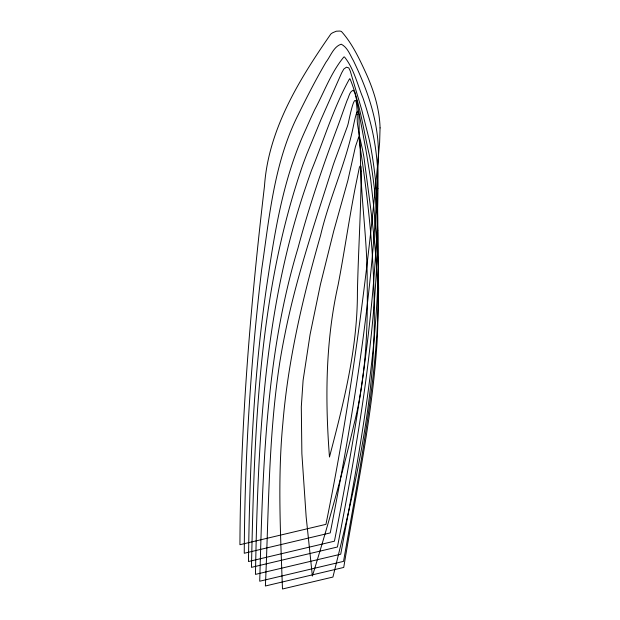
<?xml version="1.0" encoding="UTF-8"?>
<svg xmlns="http://www.w3.org/2000/svg" width="620" height="620" viewBox="0 0 620 620"><rect width="100%" height="100%" fill="white"/><g stroke="black" fill="none" stroke-linecap="round" stroke-linejoin="round"><path stroke-width="0.93" d="M360.507 160.596C361.127 201.128 367.435 241.381 367.179 281.992C367.97 329.964 365.754 378.347 353.834 425.041C342.054 475.912 327.709 526.148 312.379 576.058L306.148 516.77L301.87 453.615L301.304 406.844L303.087 380.401L310.085 334.482L320.408 284.549L333.7 231.144L347.882 180.428L355.438 146.622L358.779 136.85L359.492 138.493L360.05 143.677L360.507 160.596M357.151 114.491L357.267 121.342A109.5 66.96 -27 0 0 357.484 123.884L359.244 135.075L362.413 149.226A510.353 312.092 -27 0 1 363.987 157.619C370.667 208.94 378.611 260.33 377.952 312.24A1234.8 755.114 -27 0 1 377.224 339.683C372.543 416.384 356.089 491.745 343.736 567.439L265.383 585.993C268.755 511.546 268.39 436.589 279.721 362.77A1234.8 755.114 -27 0 1 284.929 334.273C296.376 276.567 315.557 220.875 333.25 164.897A510.353 312.092 -27 0 1 336.73 155.31L347.425 126.263A109.5 66.96 -27 0 0 348.215 123.489C350.509 113.057 356.578 82.824 357.151 114.491M374.232 307.101C376.077 398.823 354.81 488.653 332.932 577.05L282.472 589C280.519 533.836 277.558 478.4 282.852 423.328C288.145 359.437 302.986 296.817 320.594 235.321C329.274 198.284 345.805 163.587 353.353 126.302C361.166 87.645 358.29 134.571 359.577 143.429C367.954 197.571 373.906 252.224 374.232 307.101M380.068 127.898L379.626 142.46L378.169 159.007C366.683 281.55 350.502 403.69 325.942 524.35L239.932 544.716C240.436 424.708 250.519 305.04 264.5 185.923C268.367 129.456 299.351 79.337 330.809 34.061A8.2 5.014 -27 0 1 332.8 32.682L336.319 31.209L339.69 31.054A8.2 5.014 -27 0 1 341.488 31.535C351.463 42.609 358.399 56.777 364.661 70.339C373.155 88.342 379.494 107.88 380.068 127.898M377.991 188.612C377.007 307.373 357.089 424.925 334.436 541.183L248.465 561.542C249.736 465.566 253.611 369.349 268.476 274.389C275.822 224.626 284.781 174.367 306.218 128.456A891.498 545.174 -27 0 1 314.844 109.43C324.237 91.915 331.188 72.261 343.891 56.939L344.495 56.994C353.942 68.619 357.314 84.312 363.002 98.03A891.49 545.174 -27 0 1 367.931 113.84C375.209 138.066 378.425 163.339 377.991 188.612M378.433 152.481C375.317 280.519 354.741 407.449 330.243 532.906L244.257 553.265C244.729 458.529 250.403 363.832 261.64 269.747C269.406 217.194 273.924 162.781 298.267 114.607C306.985 96.813 316.045 79.166 326.058 62.062C330.646 56.133 333.599 46.554 341.225 44.198C347.549 47.352 350.037 54.885 353.408 60.667C367.265 89.365 378.177 120.265 378.433 152.481M361.096 171.128L360.972 187.767C360.243 222.774 358.12 257.734 357.407 292.749C357.507 348.719 343.55 403.24 329.476 457.018C325.058 399.505 325.454 341.395 338.125 284.882C344.255 252.844 348.874 220.542 355.066 188.519L359.406 167.253A3.79 2.317 -27 0 1 360.414 165.897L360.344 165.982A3.813 2.333 -27 0 1 360.972 166.695L361.096 171.128M378.626 288.3C377.805 380.385 359.282 470.983 343.542 561.371L259.718 581.219C262.872 469.588 265.492 356.004 297.941 248.248C308.806 207.506 322.276 167.532 337.125 128.084C340.543 118.916 343.666 109.639 347.084 100.463C348.913 97.216 349.324 91.683 353.121 90.21L354.779 92.597L356.655 100.145L366.071 150.73L370.659 179.265L373.744 206.754L376.913 244.505L378.278 267.832L378.626 288.3M378.371 260.687C377.162 359.623 358.654 457.211 340.721 554.195L255.456 574.384C257.982 443.571 263.283 310.124 306.303 185.303A1011.088 618.311 -27 0 1 311.55 170.229C323.989 139.763 333.599 107.423 349.579 78.756L350.044 78.864C360.096 103.424 363.537 130.619 369.667 156.465A1011.088 618.311 -27 0 1 371.899 169.772C376.301 199.857 378.603 230.276 378.371 260.687M377.781 230.415C376.146 337.079 357.655 442.556 337.435 547.003L251.457 567.362C254.417 432.535 258.044 294.252 302.56 165.532A651.395 398.342 -27 0 1 306.892 153.907L321.067 119.397L341.651 72.912L343.805 69.076L346.425 67.2L348.773 67.898L350.207 70.882L361.731 109.771L369.125 139.175A651.395 398.342 -27 0 1 371.155 149.288C375.798 176.065 378.247 203.228 377.781 230.415"/></g></svg>
